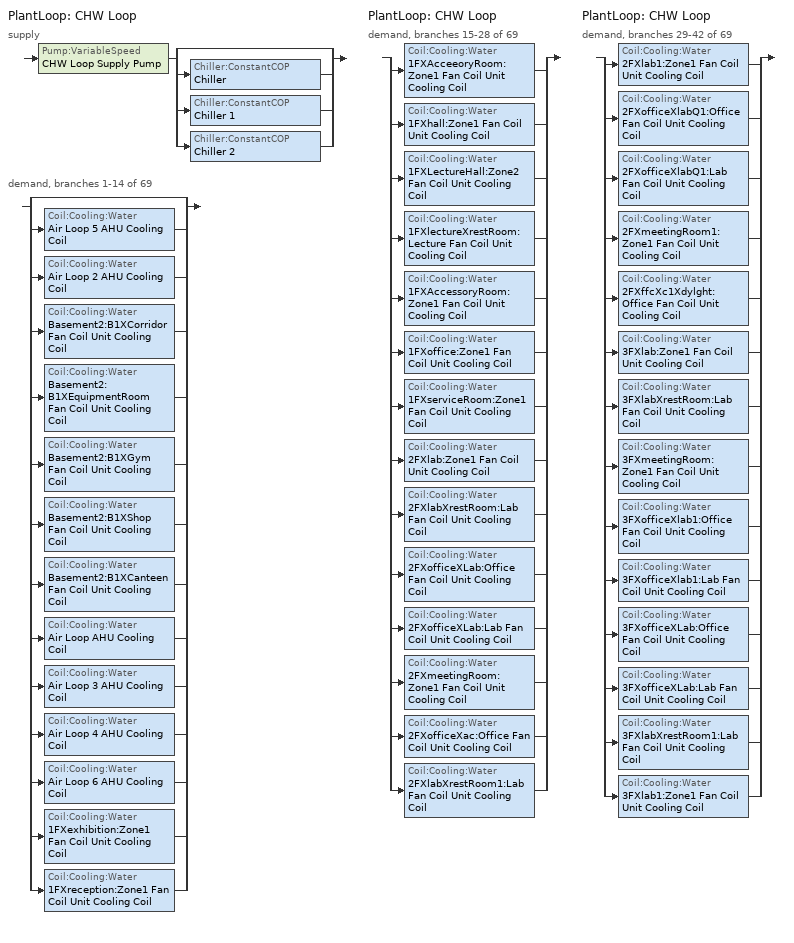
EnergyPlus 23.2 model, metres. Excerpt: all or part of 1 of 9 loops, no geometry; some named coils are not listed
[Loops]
PlantLoop 'CHW Loop'
 supply: Pump:VariableSpeed 'CHW Loop Supply Pump' > split
  | bypass
  | Chiller:ConstantCOP 'Chiller'
  | Chiller:ConstantCOP 'Chiller 1'
  | Chiller:ConstantCOP 'Chiller 2'
 demand, branches 1-14 of 69: split
  | bypass
  | Coil:Cooling:Water 'Air Loop 5 AHU Cooling Coil'
  | Coil:Cooling:Water 'Air Loop 2 AHU Cooling Coil'
  | Coil:Cooling:Water 'Basement2:B1XCorridor Fan Coil Unit Cooling Coil'
  | Coil:Cooling:Water 'Basement2:B1XEquipmentRoom Fan Coil Unit Cooling Coil'
  | Coil:Cooling:Water 'Basement2:B1XGym Fan Coil Unit Cooling Coil'
  | Coil:Cooling:Water 'Basement2:B1XShop Fan Coil Unit Cooling Coil'
  | Coil:Cooling:Water 'Basement2:B1XCanteen Fan Coil Unit Cooling Coil'
  | Coil:Cooling:Water 'Air Loop AHU Cooling Coil'
  | Coil:Cooling:Water 'Air Loop 3 AHU Cooling Coil'
  | Coil:Cooling:Water 'Air Loop 4 AHU Cooling Coil'
  | Coil:Cooling:Water 'Air Loop 6 AHU Cooling Coil'
  | Coil:Cooling:Water '1FXexhibition:Zone1 Fan Coil Unit Cooling Coil'
  | Coil:Cooling:Water '1FXreception:Zone1 Fan Coil Unit Cooling Coil'
PlantLoop 'CHW Loop'
 demand, branches 15-28 of 69: split
  | Coil:Cooling:Water '1FXAcceeoryRoom:Zone1 Fan Coil Unit Cooling Coil'
  | Coil:Cooling:Water '1FXhall:Zone1 Fan Coil Unit Cooling Coil'
  | Coil:Cooling:Water '1FXLectureHall:Zone2 Fan Coil Unit Cooling Coil'
  | Coil:Cooling:Water '1FXlectureXrestRoom:Lecture Fan Coil Unit Cooling Coil'
  | Coil:Cooling:Water '1FXAccessoryRoom:Zone1 Fan Coil Unit Cooling Coil'
  | Coil:Cooling:Water '1FXoffice:Zone1 Fan Coil Unit Cooling Coil'
  | Coil:Cooling:Water '1FXserviceRoom:Zone1 Fan Coil Unit Cooling Coil'
  | Coil:Cooling:Water '2FXlab:Zone1 Fan Coil Unit Cooling Coil'
  | Coil:Cooling:Water '2FXlabXrestRoom:Lab Fan Coil Unit Cooling Coil'
  | Coil:Cooling:Water '2FXofficeXLab:Office Fan Coil Unit Cooling Coil'
  | Coil:Cooling:Water '2FXofficeXLab:Lab Fan Coil Unit Cooling Coil'
  | Coil:Cooling:Water '2FXmeetingRoom:Zone1 Fan Coil Unit Cooling Coil'
  | Coil:Cooling:Water '2FXofficeXac:Office Fan Coil Unit Cooling Coil'
  | Coil:Cooling:Water '2FXlabXrestRoom1:Lab Fan Coil Unit Cooling Coil'
PlantLoop 'CHW Loop'
 demand, branches 29-42 of 69: split
  | Coil:Cooling:Water '2FXlab1:Zone1 Fan Coil Unit Cooling Coil'
  | Coil:Cooling:Water '2FXofficeXlabQ1:Office Fan Coil Unit Cooling Coil'
  | Coil:Cooling:Water '2FXofficeXlabQ1:Lab Fan Coil Unit Cooling Coil'
  | Coil:Cooling:Water '2FXmeetingRoom1:Zone1 Fan Coil Unit Cooling Coil'
  | Coil:Cooling:Water '2FXffcXc1Xdylght:Office Fan Coil Unit Cooling Coil'
  | Coil:Cooling:Water '3FXlab:Zone1 Fan Coil Unit Cooling Coil'
  | Coil:Cooling:Water '3FXlabXrestRoom:Lab Fan Coil Unit Cooling Coil'
  | Coil:Cooling:Water '3FXmeetingRoom:Zone1 Fan Coil Unit Cooling Coil'
  | Coil:Cooling:Water '3FXofficeXlab1:Office Fan Coil Unit Cooling Coil'
  | Coil:Cooling:Water '3FXofficeXlab1:Lab Fan Coil Unit Cooling Coil'
  | Coil:Cooling:Water '3FXofficeXLab:Office Fan Coil Unit Cooling Coil'
  | Coil:Cooling:Water '3FXofficeXLab:Lab Fan Coil Unit Cooling Coil'
  | Coil:Cooling:Water '3FXlabXrestRoom1:Lab Fan Coil Unit Cooling Coil'
  | Coil:Cooling:Water '3FXlab1:Zone1 Fan Coil Unit Cooling Coil'
[EnergyManagementSystem:Sensor] Output:Variable or Output:Meter=Chiller Electricity Rate
Name | Output:Variable or Output:Meter Index Key
Chiller_Electricity_Rate | Chiller
Chiller_Electricity_Rate | Chiller 1
Chiller_Electricity_Rate | Chiller 2
[Coil:Cooling:Water] Availability Schedule=On 24/7; Design Water Flow Rate {m3/s}=autosize; Design Air Flow Rate {m3/s}=autosize; Design Inlet Water Temperature {C}=autosize; Design Inlet Air Temperature {C}=autosize; Design Outlet Air Temperature {C}=autosize; Design Inlet Air Humidity Ratio {kgWater/kgDryAir}=autosize; Design Outlet Air Humidity Ratio {kgWater/kgDryAir}=autosize; Type of Analysis=SimpleAnalysis; Heat Exchanger Configuration=CrossFlow
Basement2:B1XCorridor Fan Coil Unit Cooling Coil; Basement2:B1XEquipmentRoom Fan Coil Unit Cooling Coil; Basement2:B1XGym Fan Coil Unit Cooling Coil; Basement2:B1XShop Fan Coil Unit Cooling Coil; Basement2:B1XCanteen Fan Coil Unit Cooling Coil; 1FXexhibition:Zone1 Fan Coil Unit Cooling Coil; 1FXreception:Zone1 Fan Coil Unit Cooling Coil; 1FXAcceeoryRoom:Zone1 Fan Coil Unit Cooling Coil; 1FXhall:Zone1 Fan Coil Unit Cooling Coil; 1FXLectureHall:Zone2 Fan Coil Unit Cooling Coil; 1FXlectureXrestRoom:Lecture Fan Coil Unit Cooling Coil; 1FXAccessoryRoom:Zone1 Fan Coil Unit Cooling Coil; 1FXoffice:Zone1 Fan Coil Unit Cooling Coil; 1FXserviceRoom:Zone1 Fan Coil Unit Cooling Coil; 2FXlab:Zone1 Fan Coil Unit Cooling Coil; 2FXlabXrestRoom:Lab Fan Coil Unit Cooling Coil; 2FXofficeXLab:Office Fan Coil Unit Cooling Coil; 2FXofficeXLab:Lab Fan Coil Unit Cooling Coil; 2FXmeetingRoom:Zone1 Fan Coil Unit Cooling Coil; 2FXofficeXac:Office Fan Coil Unit Cooling Coil; 2FXlabXrestRoom1:Lab Fan Coil Unit Cooling Coil; 2FXlab1:Zone1 Fan Coil Unit Cooling Coil; 2FXofficeXlabQ1:Office Fan Coil Unit Cooling Coil; 2FXofficeXlabQ1:Lab Fan Coil Unit Cooling Coil; 2FXmeetingRoom1:Zone1 Fan Coil Unit Cooling Coil; 2FXffcXc1Xdylght:Office Fan Coil Unit Cooling Coil; 3FXlab:Zone1 Fan Coil Unit Cooling Coil; 3FXlabXrestRoom:Lab Fan Coil Unit Cooling Coil; 3FXmeetingRoom:Zone1 Fan Coil Unit Cooling Coil; 3FXofficeXlab1:Office Fan Coil Unit Cooling Coil; 3FXofficeXlab1:Lab Fan Coil Unit Cooling Coil; 3FXofficeXLab:Office Fan Coil Unit Cooling Coil; 3FXofficeXLab:Lab Fan Coil Unit Cooling Coil; 3FXlabXrestRoom1:Lab Fan Coil Unit Cooling Coil; 3FXlab1:Zone1 Fan Coil Unit Cooling Coil
[Sizing:Plant]
CHW Loop: Loop Type=Cooling; Design Loop Exit Temperature {C}=6; Loop Design Temperature Difference {deltaC}=4
[PlantLoop]
CHW Loop: Fluid Type=UserDefinedFluidType; User Defined Fluid Type=CHW Loop Glycol Concentration; Plant Equipment Operation Scheme=CHW Loop Operation; Maximum Loop Temperature {C}=80; Minimum Loop Temperature {C}=0; Maximum Loop Flow Rate {m3/s}=autosize; Minimum Loop Flow Rate {m3/s}=0; Plant Loop Volume {m3}=autocalculate; Load Distribution Scheme=Optimal; Plant Loop Demand Calculation Scheme=SingleSetpoint; Common Pipe Simulation=None; Pressure Simulation Type=None
[PlantEquipmentOperationSchemes]
CHW Loop Operation: Control Scheme 1=CHW Loop Scheme 1; Control Scheme 1 Schedule=On 24/7
[PlantEquipmentOperation:CoolingLoad]
CHW Loop Scheme 1: Load Range 1 Lower Limit {W}=0; Load Range 1 Upper Limit {W}=1e+15; Range 1 Equipment List=CHW Loop Scheme 1 Range 1 Equipment List
[PlantEquipmentList]
CHW Loop Scheme 1 Range 1 Equipment List: Chiller, Chiller 2, Chiller 1
[Pump:VariableSpeed]
CHW Loop Supply Pump: Design Maximum Flow Rate {m3/s}=autosize; Design Pump Head {Pa}=200000; Design Power Consumption {W}=autosize; Motor Efficiency=0.9; Fraction of Motor Inefficiencies to Fluid Stream=0; Coefficient 1 of the Part Load Performance Curve=0; Coefficient 2 of the Part Load Performance Curve=0.5726; Coefficient 3 of the Part Load Performance Curve=-0.301; Coefficient 4 of the Part Load Performance Curve=0.7347; Design Minimum Flow Rate {m3/s}=0; Pump Control Type=Continuous
[Chiller:ConstantCOP] Nominal Capacity {W}=autosize; Nominal COP {W/W}=5; Design Chilled Water Flow Rate {m3/s}=autosize; Design Condenser Water Flow Rate {m3/s}=autosize; Condenser Type=WaterCooled; Chiller Flow Mode=NotModulated; Sizing Factor=0.33; Basin Heater Capacity {W/K}=0; Basin Heater Setpoint Temperature {C}=2; Basin Heater Operating Schedule=On 24/7
Chiller; Chiller 1; Chiller 2
[ZoneHVAC:FourPipeFanCoil] Availability Schedule=On 24/7; Capacity Control Method=ConstantFanVariableFlow; Maximum Supply Air Flow Rate {m3/s}=autosize; Low Speed Supply Air Flow Ratio=0.33; Medium Speed Supply Air Flow Ratio=0.66; Maximum Outdoor Air Flow Rate {m3/s}=0; Maximum Cold Water Flow Rate {m3/s}=autosize; Minimum Cold Water Flow Rate {m3/s}=0; Cooling Convergence Tolerance=0.001; Maximum Hot Water Flow Rate {m3/s}=autosize; Minimum Hot Water Flow Rate {m3/s}=0; Heating Convergence Tolerance=0.001
Name | Supply Air Fan | Cooling Coil | Heating Coil
Basement2:B1XCorridor Fan Coil Unit | Basement2:B1XCorridor Fan Coil Unit Supply Fan | Basement2:B1XCorridor Fan Coil Unit Cooling Coil | Basement2:B1XCorridor Fan Coil Unit Heating Coil
Basement2:B1XEquipmentRoom Fan Coil Unit | Basement2:B1XEquipmentRoom Fan Coil Unit Supply Fan | Basement2:B1XEquipmentRoom Fan Coil Unit Cooling Coil | Basement2:B1XEquipmentRoom Fan Coil Unit Heating Coil
Basement2:B1XGym Fan Coil Unit | Basement2:B1XGym Fan Coil Unit Supply Fan | Basement2:B1XGym Fan Coil Unit Cooling Coil | Basement2:B1XGym Fan Coil Unit Heating Coil
Basement2:B1XShop Fan Coil Unit | Basement2:B1XShop Fan Coil Unit Supply Fan | Basement2:B1XShop Fan Coil Unit Cooling Coil | Basement2:B1XShop Fan Coil Unit Heating Coil
Basement2:B1XCanteen Fan Coil Unit | Basement2:B1XCanteen Fan Coil Unit Supply Fan | Basement2:B1XCanteen Fan Coil Unit Cooling Coil | Basement2:B1XCanteen Fan Coil Unit Heating Coil
1FXexhibition:Zone1 Fan Coil Unit | 1FXexhibition:Zone1 Fan Coil Unit Supply Fan | 1FXexhibition:Zone1 Fan Coil Unit Cooling Coil | 1FXexhibition:Zone1 Fan Coil Unit Heating Coil
1FXreception:Zone1 Fan Coil Unit | 1FXreception:Zone1 Fan Coil Unit Supply Fan | 1FXreception:Zone1 Fan Coil Unit Cooling Coil | 1FXreception:Zone1 Fan Coil Unit Heating Coil
1FXAcceeoryRoom:Zone1 Fan Coil Unit | 1FXAcceeoryRoom:Zone1 Fan Coil Unit Supply Fan | 1FXAcceeoryRoom:Zone1 Fan Coil Unit Cooling Coil | 1FXAcceeoryRoom:Zone1 Fan Coil Unit Heating Coil
1FXhall:Zone1 Fan Coil Unit | 1FXhall:Zone1 Fan Coil Unit Supply Fan | 1FXhall:Zone1 Fan Coil Unit Cooling Coil | 1FXhall:Zone1 Fan Coil Unit Heating Coil
1FXLectureHall:Zone2 Fan Coil Unit | 1FXLectureHall:Zone2 Fan Coil Unit Supply Fan | 1FXLectureHall:Zone2 Fan Coil Unit Cooling Coil | 1FXLectureHall:Zone2 Fan Coil Unit Heating Coil
1FXlectureXrestRoom:Lecture Fan Coil Unit | 1FXlectureXrestRoom:Lecture Fan Coil Unit Supply Fan | 1FXlectureXrestRoom:Lecture Fan Coil Unit Cooling Coil | 1FXlectureXrestRoom:Lecture Fan Coil Unit Heating Coil
1FXAccessoryRoom:Zone1 Fan Coil Unit | 1FXAccessoryRoom:Zone1 Fan Coil Unit Supply Fan | 1FXAccessoryRoom:Zone1 Fan Coil Unit Cooling Coil | 1FXAccessoryRoom:Zone1 Fan Coil Unit Heating Coil
1FXoffice:Zone1 Fan Coil Unit | 1FXoffice:Zone1 Fan Coil Unit Supply Fan | 1FXoffice:Zone1 Fan Coil Unit Cooling Coil | 1FXoffice:Zone1 Fan Coil Unit Heating Coil
1FXserviceRoom:Zone1 Fan Coil Unit | 1FXserviceRoom:Zone1 Fan Coil Unit Supply Fan | 1FXserviceRoom:Zone1 Fan Coil Unit Cooling Coil | 1FXserviceRoom:Zone1 Fan Coil Unit Heating Coil
2FXlab:Zone1 Fan Coil Unit | 2FXlab:Zone1 Fan Coil Unit Supply Fan | 2FXlab:Zone1 Fan Coil Unit Cooling Coil | 2FXlab:Zone1 Fan Coil Unit Heating Coil
2FXlabXrestRoom:Lab Fan Coil Unit | 2FXlabXrestRoom:Lab Fan Coil Unit Supply Fan | 2FXlabXrestRoom:Lab Fan Coil Unit Cooling Coil | 2FXlabXrestRoom:Lab Fan Coil Unit Heating Coil
2FXofficeXLab:Office Fan Coil Unit | 2FXofficeXLab:Office Fan Coil Unit Supply Fan | 2FXofficeXLab:Office Fan Coil Unit Cooling Coil | 2FXofficeXLab:Office Fan Coil Unit Heating Coil
2FXofficeXLab:Lab Fan Coil Unit | 2FXofficeXLab:Lab Fan Coil Unit Supply Fan | 2FXofficeXLab:Lab Fan Coil Unit Cooling Coil | 2FXofficeXLab:Lab Fan Coil Unit Heating Coil
2FXmeetingRoom:Zone1 Fan Coil Unit | 2FXmeetingRoom:Zone1 Fan Coil Unit Supply Fan | 2FXmeetingRoom:Zone1 Fan Coil Unit Cooling Coil | 2FXmeetingRoom:Zone1 Fan Coil Unit Heating Coil
2FXofficeXac:Office Fan Coil Unit | 2FXofficeXac:Office Fan Coil Unit Supply Fan | 2FXofficeXac:Office Fan Coil Unit Cooling Coil | 2FXofficeXac:Office Fan Coil Unit Heating Coil
2FXlabXrestRoom1:Lab Fan Coil Unit | 2FXlabXrestRoom1:Lab Fan Coil Unit Supply Fan | 2FXlabXrestRoom1:Lab Fan Coil Unit Cooling Coil | 2FXlabXrestRoom1:Lab Fan Coil Unit Heating Coil
2FXlab1:Zone1 Fan Coil Unit | 2FXlab1:Zone1 Fan Coil Unit Supply Fan | 2FXlab1:Zone1 Fan Coil Unit Cooling Coil | 2FXlab1:Zone1 Fan Coil Unit Heating Coil
2FXofficeXlabQ1:Office Fan Coil Unit | 2FXofficeXlabQ1:Office Fan Coil Unit Supply Fan | 2FXofficeXlabQ1:Office Fan Coil Unit Cooling Coil | 2FXofficeXlabQ1:Office Fan Coil Unit Heating Coil
2FXofficeXlabQ1:Lab Fan Coil Unit | 2FXofficeXlabQ1:Lab Fan Coil Unit Supply Fan | 2FXofficeXlabQ1:Lab Fan Coil Unit Cooling Coil | 2FXofficeXlabQ1:Lab Fan Coil Unit Heating Coil
2FXmeetingRoom1:Zone1 Fan Coil Unit | 2FXmeetingRoom1:Zone1 Fan Coil Unit Supply Fan | 2FXmeetingRoom1:Zone1 Fan Coil Unit Cooling Coil | 2FXmeetingRoom1:Zone1 Fan Coil Unit Heating Coil
2FXffcXc1Xdylght:Office Fan Coil Unit | 2FXffcXc1Xdylght:Office Fan Coil Unit Supply Fan | 2FXffcXc1Xdylght:Office Fan Coil Unit Cooling Coil | 2FXffcXc1Xdylght:Office Fan Coil Unit Heating Coil
3FXlab:Zone1 Fan Coil Unit | 3FXlab:Zone1 Fan Coil Unit Supply Fan | 3FXlab:Zone1 Fan Coil Unit Cooling Coil | 3FXlab:Zone1 Fan Coil Unit Heating Coil
3FXlabXrestRoom:Lab Fan Coil Unit | 3FXlabXrestRoom:Lab Fan Coil Unit Supply Fan | 3FXlabXrestRoom:Lab Fan Coil Unit Cooling Coil | 3FXlabXrestRoom:Lab Fan Coil Unit Heating Coil
3FXmeetingRoom:Zone1 Fan Coil Unit | 3FXmeetingRoom:Zone1 Fan Coil Unit Supply Fan | 3FXmeetingRoom:Zone1 Fan Coil Unit Cooling Coil | 3FXmeetingRoom:Zone1 Fan Coil Unit Heating Coil
3FXofficeXlab1:Office Fan Coil Unit | 3FXofficeXlab1:Office Fan Coil Unit Supply Fan | 3FXofficeXlab1:Office Fan Coil Unit Cooling Coil | 3FXofficeXlab1:Office Fan Coil Unit Heating Coil
3FXofficeXlab1:Lab Fan Coil Unit | 3FXofficeXlab1:Lab Fan Coil Unit Supply Fan | 3FXofficeXlab1:Lab Fan Coil Unit Cooling Coil | 3FXofficeXlab1:Lab Fan Coil Unit Heating Coil
3FXofficeXLab:Office Fan Coil Unit | 3FXofficeXLab:Office Fan Coil Unit Supply Fan | 3FXofficeXLab:Office Fan Coil Unit Cooling Coil | 3FXofficeXLab:Office Fan Coil Unit Heating Coil
3FXofficeXLab:Lab Fan Coil Unit | 3FXofficeXLab:Lab Fan Coil Unit Supply Fan | 3FXofficeXLab:Lab Fan Coil Unit Cooling Coil | 3FXofficeXLab:Lab Fan Coil Unit Heating Coil
3FXlabXrestRoom1:Lab Fan Coil Unit | 3FXlabXrestRoom1:Lab Fan Coil Unit Supply Fan | 3FXlabXrestRoom1:Lab Fan Coil Unit Cooling Coil | 3FXlabXrestRoom1:Lab Fan Coil Unit Heating Coil
3FXlab1:Zone1 Fan Coil Unit | 3FXlab1:Zone1 Fan Coil Unit Supply Fan | 3FXlab1:Zone1 Fan Coil Unit Cooling Coil | 3FXlab1:Zone1 Fan Coil Unit Heating Coil
[Fan:ConstantVolume] Availability Schedule=On 24/7; Fan Total Efficiency=0.7; Pressure Rise {Pa}=100; Maximum Flow Rate {m3/s}=autosize; Motor Efficiency=0.9; Motor In Airstream Fraction=1
Basement2:B1XCorridor Fan Coil Unit Supply Fan; Basement2:B1XEquipmentRoom Fan Coil Unit Supply Fan; Basement2:B1XGym Fan Coil Unit Supply Fan; Basement2:B1XShop Fan Coil Unit Supply Fan; Basement2:B1XCanteen Fan Coil Unit Supply Fan; 1FXexhibition:Zone1 Fan Coil Unit Supply Fan; 1FXreception:Zone1 Fan Coil Unit Supply Fan; 1FXAcceeoryRoom:Zone1 Fan Coil Unit Supply Fan; 1FXhall:Zone1 Fan Coil Unit Supply Fan; 1FXLectureHall:Zone2 Fan Coil Unit Supply Fan; 1FXlectureXrestRoom:Lecture Fan Coil Unit Supply Fan; 1FXAccessoryRoom:Zone1 Fan Coil Unit Supply Fan; 1FXoffice:Zone1 Fan Coil Unit Supply Fan; 1FXserviceRoom:Zone1 Fan Coil Unit Supply Fan; 2FXlab:Zone1 Fan Coil Unit Supply Fan; 2FXlabXrestRoom:Lab Fan Coil Unit Supply Fan; 2FXofficeXLab:Office Fan Coil Unit Supply Fan; 2FXofficeXLab:Lab Fan Coil Unit Supply Fan; 2FXmeetingRoom:Zone1 Fan Coil Unit Supply Fan; 2FXofficeXac:Office Fan Coil Unit Supply Fan; 2FXlabXrestRoom1:Lab Fan Coil Unit Supply Fan; 2FXlab1:Zone1 Fan Coil Unit Supply Fan; 2FXofficeXlabQ1:Office Fan Coil Unit Supply Fan; 2FXofficeXlabQ1:Lab Fan Coil Unit Supply Fan; 2FXmeetingRoom1:Zone1 Fan Coil Unit Supply Fan; 2FXffcXc1Xdylght:Office Fan Coil Unit Supply Fan; 3FXlab:Zone1 Fan Coil Unit Supply Fan; 3FXlabXrestRoom:Lab Fan Coil Unit Supply Fan; 3FXmeetingRoom:Zone1 Fan Coil Unit Supply Fan; 3FXofficeXlab1:Office Fan Coil Unit Supply Fan; 3FXofficeXlab1:Lab Fan Coil Unit Supply Fan; 3FXofficeXLab:Office Fan Coil Unit Supply Fan; 3FXofficeXLab:Lab Fan Coil Unit Supply Fan; 3FXlabXrestRoom1:Lab Fan Coil Unit Supply Fan; 3FXlab1:Zone1 Fan Coil Unit Supply Fan
[Schedule:Compact]
On 24/7: Through: 12/31, For: AllDays, Until: 24:00, 1
